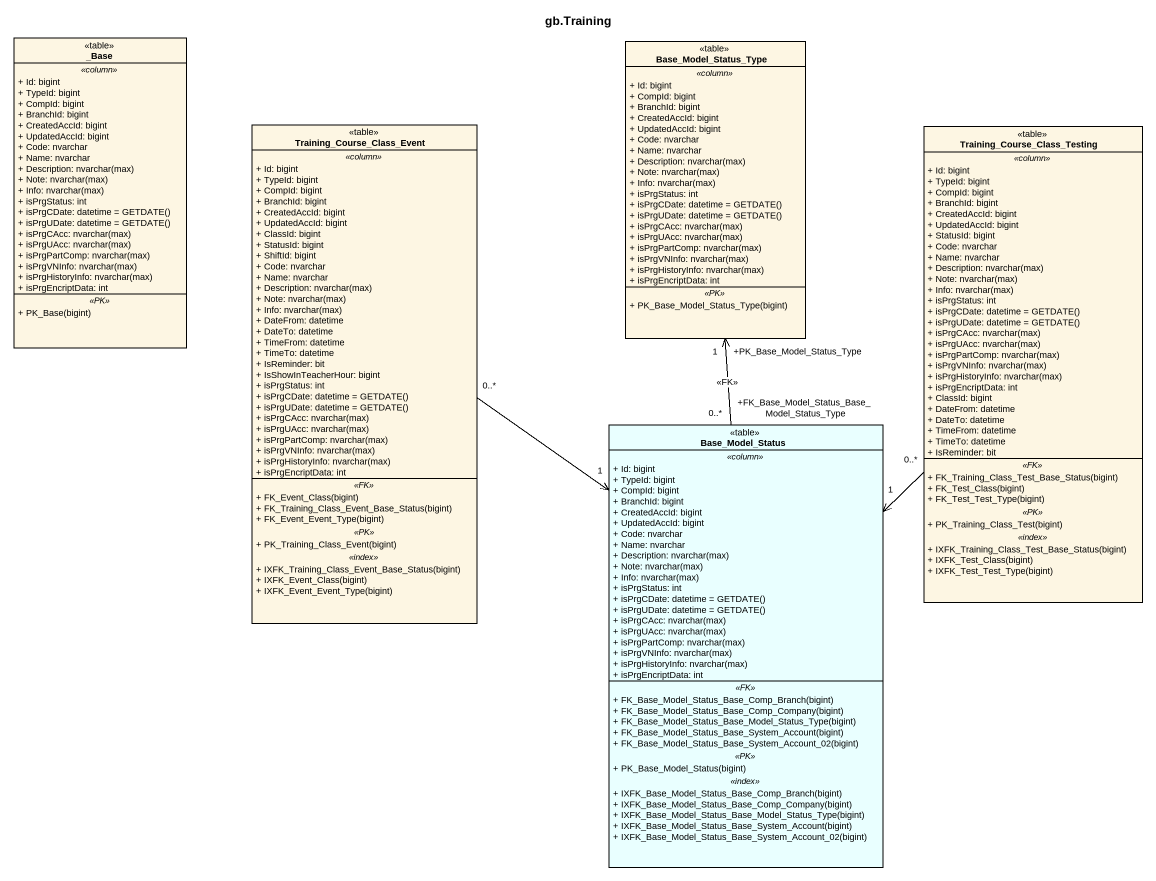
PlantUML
@startuml
title gb.Training
hide circle
hide empty members
skinparam classAttributeIconSize 0
class "_Base" as Base <<table>> {
  .. <<column>> ..
  + Id: bigint
  + TypeId: bigint
  + CompId: bigint
  + BranchId: bigint
  + CreatedAccId: bigint
  + UpdatedAccId: bigint
  + Code: nvarchar
  + Name: nvarchar
  {field} + Description: nvarchar(max)
  {field} + Note: nvarchar(max)
  {field} + Info: nvarchar(max)
  + isPrgStatus: int
  {field} + isPrgCDate: datetime = GETDATE()
  {field} + isPrgUDate: datetime = GETDATE()
  {field} + isPrgCAcc: nvarchar(max)
  {field} + isPrgUAcc: nvarchar(max)
  {field} + isPrgPartComp: nvarchar(max)
  {field} + isPrgVNInfo: nvarchar(max)
  {field} + isPrgHistoryInfo: nvarchar(max)
  + isPrgEncriptData: int
  .. <<PK>> ..
  + PK_Base(bigint)
}
class Base_Model_Status_Type <<table>> {
  .. <<column>> ..
  + Id: bigint
  + CompId: bigint
  + BranchId: bigint
  + CreatedAccId: bigint
  + UpdatedAccId: bigint
  + Code: nvarchar
  + Name: nvarchar
  {field} + Description: nvarchar(max)
  {field} + Note: nvarchar(max)
  {field} + Info: nvarchar(max)
  + isPrgStatus: int
  {field} + isPrgCDate: datetime = GETDATE()
  {field} + isPrgUDate: datetime = GETDATE()
  {field} + isPrgCAcc: nvarchar(max)
  {field} + isPrgUAcc: nvarchar(max)
  {field} + isPrgPartComp: nvarchar(max)
  {field} + isPrgVNInfo: nvarchar(max)
  {field} + isPrgHistoryInfo: nvarchar(max)
  + isPrgEncriptData: int
  .. <<PK>> ..
  + PK_Base_Model_Status_Type(bigint)
}
class Training_Course_Class_Event <<table>> {
  .. <<column>> ..
  + Id: bigint
  + TypeId: bigint
  + CompId: bigint
  + BranchId: bigint
  + CreatedAccId: bigint
  + UpdatedAccId: bigint
  + ClassId: bigint
  + StatusId: bigint
  + ShiftId: bigint
  + Code: nvarchar
  + Name: nvarchar
  {field} + Description: nvarchar(max)
  {field} + Note: nvarchar(max)
  {field} + Info: nvarchar(max)
  + DateFrom: datetime
  + DateTo: datetime
  + TimeFrom: datetime
  + TimeTo: datetime
  + IsReminder: bit
  + IsShowInTeacherHour: bigint
  + isPrgStatus: int
  {field} + isPrgCDate: datetime = GETDATE()
  {field} + isPrgUDate: datetime = GETDATE()
  {field} + isPrgCAcc: nvarchar(max)
  {field} + isPrgUAcc: nvarchar(max)
  {field} + isPrgPartComp: nvarchar(max)
  {field} + isPrgVNInfo: nvarchar(max)
  {field} + isPrgHistoryInfo: nvarchar(max)
  + isPrgEncriptData: int
  .. <<FK>> ..
  + FK_Event_Class(bigint)
  + FK_Training_Class_Event_Base_Status(bigint)
  + FK_Event_Event_Type(bigint)
  .. <<PK>> ..
  + PK_Training_Class_Event(bigint)
  .. <<index>> ..
  + IXFK_Training_Class_Event_Base_Status(bigint)
  + IXFK_Event_Class(bigint)
  + IXFK_Event_Event_Type(bigint)
}
class "Training_Course_Class_Testing" as Training_Course_Class <<table>> {
  .. <<column>> ..
  + Id: bigint
  + TypeId: bigint
  + CompId: bigint
  + BranchId: bigint
  + CreatedAccId: bigint
  + UpdatedAccId: bigint
  + StatusId: bigint
  + Code: nvarchar
  + Name: nvarchar
  {field} + Description: nvarchar(max)
  {field} + Note: nvarchar(max)
  {field} + Info: nvarchar(max)
  + isPrgStatus: int
  {field} + isPrgCDate: datetime = GETDATE()
  {field} + isPrgUDate: datetime = GETDATE()
  {field} + isPrgCAcc: nvarchar(max)
  {field} + isPrgUAcc: nvarchar(max)
  {field} + isPrgPartComp: nvarchar(max)
  {field} + isPrgVNInfo: nvarchar(max)
  {field} + isPrgHistoryInfo: nvarchar(max)
  + isPrgEncriptData: int
  + ClassId: bigint
  + DateFrom: datetime
  + DateTo: datetime
  + TimeFrom: datetime
  + TimeTo: datetime
  + IsReminder: bit
  .. <<FK>> ..
  + FK_Training_Class_Test_Base_Status(bigint)
  + FK_Test_Class(bigint)
  + FK_Test_Test_Type(bigint)
  .. <<PK>> ..
  + PK_Training_Class_Test(bigint)
  .. <<index>> ..
  + IXFK_Training_Class_Test_Base_Status(bigint)
  + IXFK_Test_Class(bigint)
  + IXFK_Test_Test_Type(bigint)
}
class Base_Model_Status <<table>> #E9FFFF {
  .. <<column>> ..
  + Id: bigint
  + TypeId: bigint
  + CompId: bigint
  + BranchId: bigint
  + CreatedAccId: bigint
  + UpdatedAccId: bigint
  + Code: nvarchar
  + Name: nvarchar
  {field} + Description: nvarchar(max)
  {field} + Note: nvarchar(max)
  {field} + Info: nvarchar(max)
  + isPrgStatus: int
  {field} + isPrgCDate: datetime = GETDATE()
  {field} + isPrgUDate: datetime = GETDATE()
  {field} + isPrgCAcc: nvarchar(max)
  {field} + isPrgUAcc: nvarchar(max)
  {field} + isPrgPartComp: nvarchar(max)
  {field} + isPrgVNInfo: nvarchar(max)
  {field} + isPrgHistoryInfo: nvarchar(max)
  + isPrgEncriptData: int
  .. <<FK>> ..
  + FK_Base_Model_Status_Base_Comp_Branch(bigint)
  + FK_Base_Model_Status_Base_Comp_Company(bigint)
  + FK_Base_Model_Status_Base_Model_Status_Type(bigint)
  + FK_Base_Model_Status_Base_System_Account(bigint)
  + FK_Base_Model_Status_Base_System_Account_02(bigint)
  .. <<PK>> ..
  + PK_Base_Model_Status(bigint)
  .. <<index>> ..
  + IXFK_Base_Model_Status_Base_Comp_Branch(bigint)
  + IXFK_Base_Model_Status_Base_Comp_Company(bigint)
  + IXFK_Base_Model_Status_Base_Model_Status_Type(bigint)
  + IXFK_Base_Model_Status_Base_System_Account(bigint)
  + IXFK_Base_Model_Status_Base_System_Account_02(bigint)
}
Training_Course_Class_Event "0..*" --> "1" Base_Model_Status
Training_Course_Class "0..*" --> "1" Base_Model_Status
Base_Model_Status "+FK_Base_Model_Status_Base_Model_Status_Type\n0..*" -up-> "+PK_Base_Model_Status_Type\n1" Base_Model_Status_Type : <<FK>>
@enduml
